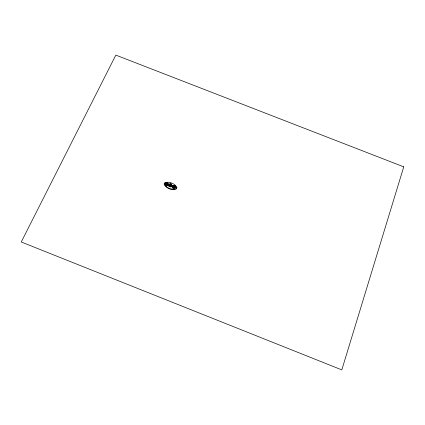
<?xml version="1.0" encoding="UTF-8"?>
<svg xmlns="http://www.w3.org/2000/svg" width="425" height="425" viewBox="0 0 425 425"><rect width="100%" height="100%" fill="white"/><g stroke="black" fill="none" stroke-linecap="round" stroke-linejoin="round"><path stroke-width="0.64" d="M174.282 186.123L174.606 185.805M174.393 186.113L174.707 186.15L174.542 185.773A0.568 0.537 2.8 0 1 175.02 185.975M174.856 186.118L174.797 185.837L174.532 186.363L174.282 186.023M175.004 186.139C173.883 187.282 174.478 185.087 174.292 185.985C173.581 186.899 175.456 186.942 174.972 185.922M175.429 186.92C173.825 190.777 169.745 184.349 174.303 185.337C178.394 187.823 170.813 190.166 172.327 186.086C172.47 184.471 174.718 186.58 172.922 186.617C171.477 185.608 172.97 187.526 173.921 186.782M166.605 184.243L167.269 184.275L166.611 184.168M167.269 184.195C166.494 185.475 166.68 182.846 167.275 184.349M168.815 184.716C168.481 186.007 170.946 185.491 169.825 184.53M165.049 184.02L165.144 183.658M165.883 183.733C165.787 186.57 169.028 182.931 165.984 183.616M166.531 183.908L166.17 184.137L165.867 183.802M174.282 186.049L174.441 185.698M174.372 185.783L174.707 186.033M174.834 186.187L174.686 185.725M170.808 183.759L170.722 183.951M174.744 186.113L174.68 185.821M172.417 185.975C173.82 184.79 173.421 188.291 174.038 186.729C172.221 186.522 174.718 188.753 174.027 186.835M165.782 183.839L166.037 183.552M165.925 183.669C165.628 184.949 167.312 183.701 166.058 183.584M168.895 184.291C168.677 186.49 171.45 183.876 169.012 184.19M174.803 186.15L174.303 186.092M170.595 184.886C169.336 185.778 171.865 186.803 171.525 185.353M165.352 183.34L165.649 183.085M165.925 183.818L166.531 183.982M174.298 185.752L174.834 185.746M173.623 186.851L173.326 187.356M173.575 186.963L173.83 187.42L174.032 186.963M170.637 184.705C169.139 186.187 173.033 185.773 170.983 184.684M170.637 185.002C169.788 185.953 172.348 185.672 171.094 184.854M174.34 185.805L174.208 185.879A0.606 0.574 2.8 0 0 173.926 186.378M166.021 182.915L166.446 182.835M169.485 184.275L170.351 184.216M169.325 184.392L168.518 185.38C170.409 189.396 174.075 183.281 169.485 183.892C165.617 186.24 173.442 188.886 171.503 184.827M174.606 185.651L175.137 186.246A0.606 0.574 2.8 0 1 174.909 186.766L174.633 186.878A0.568 0.537 2.8 0 1 174.096 186.665L174.022 186.543M166.887 182.856L167.317 182.973M174.271 185.518L174.558 185.162L174.17 185.502M174.022 187.037L173.963 187.494L173.368 187.255M167.716 183.18C170.781 187.133 161.968 185.369 166.016 182.527C170.616 181.911 166.913 188.036 165.065 184.014M175.355 185.768L176.024 186.384M175.259 186.548L175.392 186.92M173.984 186.4L174.016 186.74M176.651 187.298L176.641 188.833C172.571 191.064 165.904 188.413 164.156 184.174M173.974 186.596A0.606 0.574 2.8 0 1 174.016 186.309M171.047 183.855C170.813 184.795 170.441 183.361 171.047 183.882M167.62 182.352C167.976 183.43 166.462 182.559 167.62 182.352M167.54 182.405L167.338 182.628L167.54 182.405M170.452 184.705C170.919 186.479 172.072 183.754 170.452 184.705M403.75 166.839L341.806 369.893L21.25 241.984L115.828 55.107L403.75 166.839M176.885 187.675L176.662 188.376C172.582 190.613 165.899 187.956 164.146 183.706L164.374 183.005C168.459 180.79 175.116 183.435 176.885 187.675"/></g></svg>
